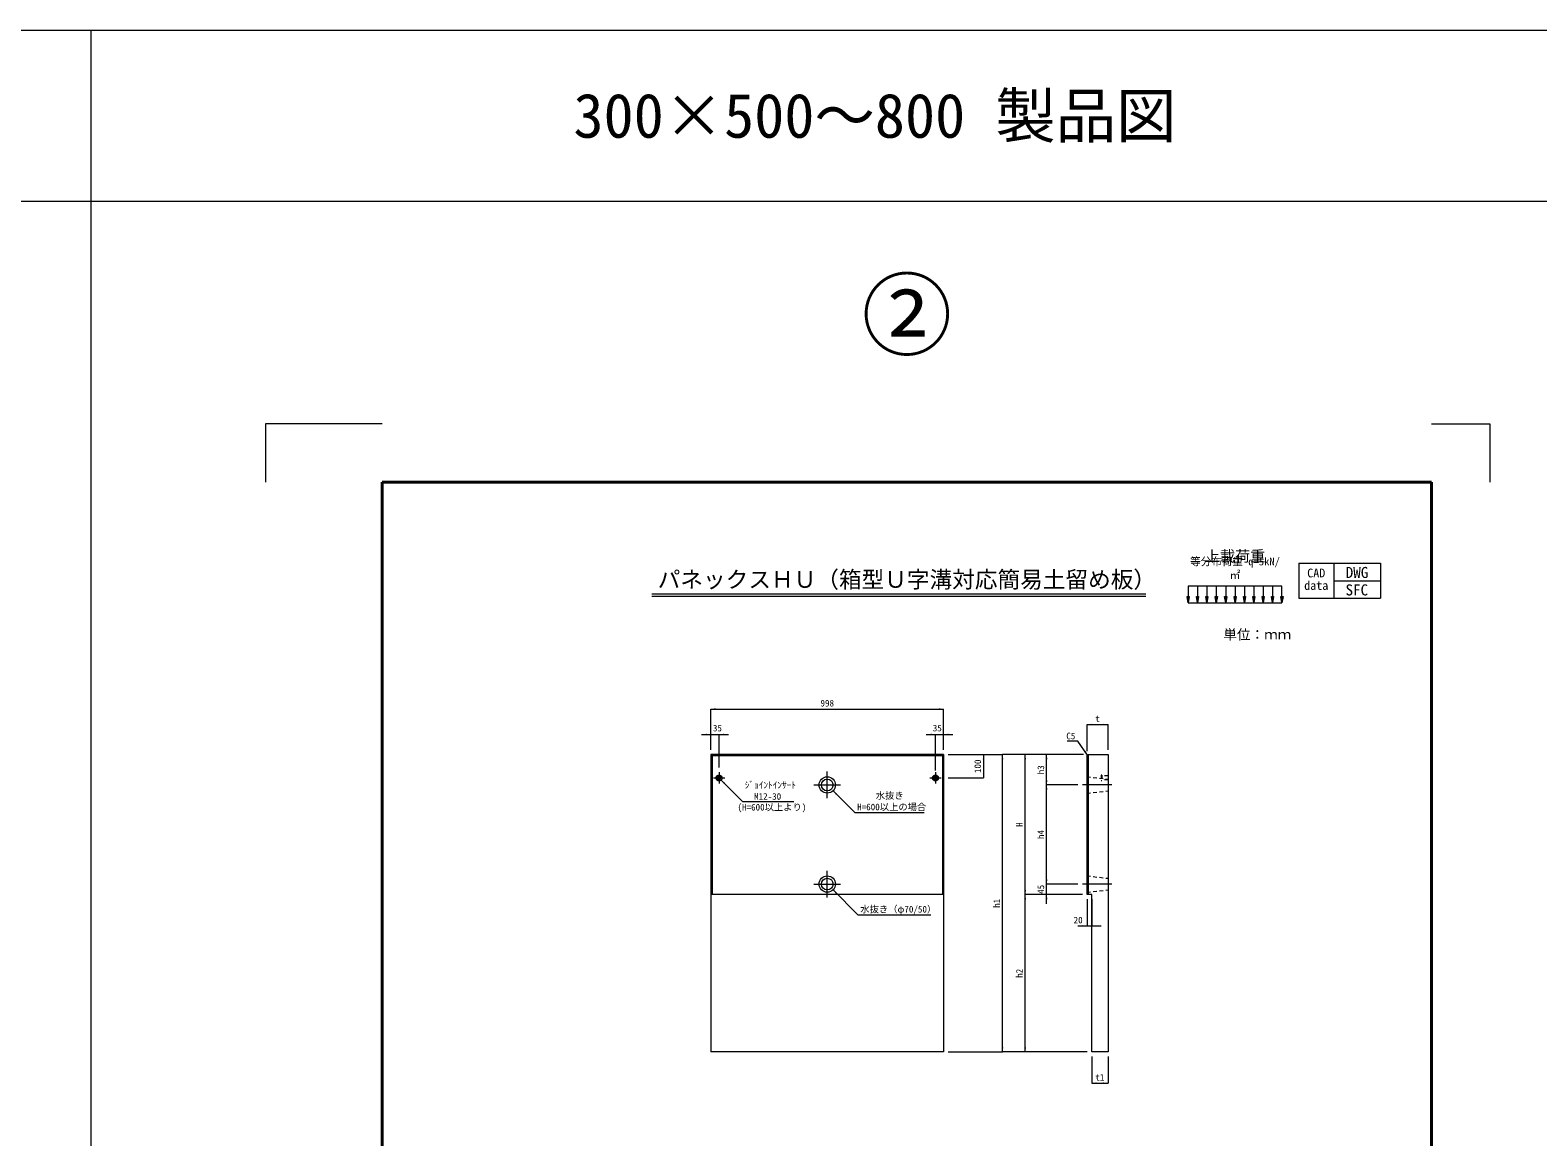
# Model space of a CAD drawing. Units: millimetres at full size. Extents: x -1501 to 45572, y 2928 to 12418.
# Drawn here: x 4964 to 11428, y 7673 to 12418 of the extents above; entities that cross this region are included whole.
import ezdxf
from ezdxf.enums import TextEntityAlignment as Align

# ---------------------------------------------------------------- set-up
doc = ezdxf.new("R2010")
doc.units = ezdxf.units.MM
doc.header["$LTSCALE"] = 40
for name, pattern in [('DASHED', [7.5, 6, -1.5]), ('USER1', [14.2875, 9.525, -1.5875, 1.5875, -1.5875]), ('USER2', [0.675, 0.375, -0.3])]:
    doc.linetypes.add(name, pattern=pattern)
for name, color, linetype, lineweight in [('0_2', 7, 'Continuous', 9), ('_0-0_0', 3, 'Continuous', 20), ('Defpoints_3', 7, 'Continuous', 13), ('寸法線', 7, 'Continuous', 9), ('引出線', 4, 'Continuous', 9), ('本体', 2, 'Continuous', 20), ('枠', 5, 'Continuous', 5), ('ｲﾝｻｰﾄ', 3, 'USER2', 9), ('ﾊｯﾁﾝｸﾞ', 7, 'Continuous', 5)]:
    doc.layers.add(name, color=color, linetype=linetype, lineweight=lineweight)
doc.layers.add('補助線', color=1, linetype='Continuous')
doc.layers.add('集水桝', color=7, linetype='Continuous')
doc.styles.add('ＭＳ ゴシック', font='')
doc.styles.get('ＭＳ ゴシック').set_extended_font_data('MS Gothic')

# ---------------------------------------------------------------- blocks, each defined once
blk = doc.blocks.new('filled_arrow')
at = {"color": 0, "linetype": 'Continuous', "lineweight": -2}
blk.add_solid([(7.5, 1.25), (0, 0), (7.5, -1.25)], dxfattribs=at)

msp = doc.modelspace()

# ---------------------------------------------------------------- hatches: boundary and pattern name
at = {"layer": '寸法線'}
for points in [[(9924.31, 9989.97), (9933.31, 9989.97), (9928.81, 9962.97)], [(9964.54, 9989.97), (9973.54, 9989.97), (9969.04, 9962.97)], [(10004.77, 9989.97), (10013.77, 9989.97), (10009.27, 9962.97)], [(10045, 9989.97), (10054, 9989.97), (10049.5, 9962.97)], [(10085.24, 9989.97), (10094.24, 9989.97), (10089.74, 9962.97)], [(10125.47, 9989.97), (10134.47, 9989.97), (10129.97, 9962.97)], [(10165.7, 9989.97), (10174.7, 9989.97), (10170.2, 9962.97)], [(10205.93, 9989.97), (10214.93, 9989.97), (10210.43, 9962.97)], [(10246.16, 9989.97), (10255.16, 9989.97), (10250.66, 9962.97)], [(10286.39, 9989.97), (10295.39, 9989.97), (10290.89, 9962.97)], [(10326.62, 9989.97), (10335.62, 9989.97), (10331.12, 9962.97)]]:
    msp.add_hatch(color=256, dxfattribs=at).paths.add_polyline_path(points)

# ---------------------------------------------------------------- linework, layer by layer
at = {"layer": '0_2', "color": 1, "lineweight": 20}
for p, q in [((-1501.15, 12418.34), (45572.03, 12418.34)), ((5223.59, 12418.34), (5223.59, 2927.61)), ((-1501.15, 11685.52), (45572.03, 11685.52))]:
    msp.add_line(p, q, dxfattribs=at)
at = {"layer": '0_2', "lineweight": 20}
for p, q in [((10403.07, 10132.13), (10403.07, 9982.13)), ((10403.07, 10132.13), (10753.07, 10132.13)), ((10553.07, 10132.13), (10553.07, 9982.13)), ((10753.07, 10132.13), (10753.07, 9982.13)), ((10553.07, 10057.13), (10753.07, 10057.13)), ((9928.81, 9962.97), (10331.12, 9962.97)), ((10403.07, 9982.13), (10753.07, 9982.13))]:
    msp.add_line(p, q, dxfattribs=at)
at = {"layer": '0_2'}
for p, q in [((10331.12, 10033.95), (9928.81, 10033.95)), ((9928.81, 10033.95), (9928.81, 9962.97)), ((9969.04, 10033.95), (9969.04, 9962.97)), ((10009.27, 10033.95), (10009.27, 9962.97)), ((10049.5, 10033.95), (10049.5, 9962.97)), ((10089.74, 10033.95), (10089.74, 9962.97)), ((10129.97, 10033.95), (10129.97, 9962.97)), ((10170.2, 10033.95), (10170.2, 9962.97)), ((10210.43, 10033.95), (10210.43, 9962.97)), ((10250.66, 10033.95), (10250.66, 9962.97)), ((10290.89, 10033.95), (10290.89, 9962.97)), ((10331.12, 9962.97), (10331.12, 10033.95))]:
    msp.add_line(p, q, dxfattribs=at)
at = {"layer": '_0-0_0'}
for p, q in [((7629.38, 10001.52), (9747.2, 10001.52)), ((7629.38, 9990.7), (9747.2, 9990.7))]:
    msp.add_line(p, q, dxfattribs=at)
at = {"layer": 'Defpoints_3'}
for p, q in [((5972.69, 10730.77), (5972.69, 10480.77)), ((6472.69, 10730.77), (5972.69, 10730.77)), ((10972.69, 10730.77), (11222.69, 10730.77)), ((11222.69, 10730.77), (11222.69, 10480.77))]:
    msp.add_line(p, q, dxfattribs=at)
at = {"layer": '寸法線'}
for p, q in [((7882.29, 9507.39), (8880.29, 9507.39)), ((7882.29, 9331.8), (7882.29, 9507.39)), ((8880.29, 9331.8), (8880.29, 9507.39)), ((9495.29, 9440.9), (9585.29, 9440.9)), ((9495.29, 9326.8), (9495.29, 9440.9)), ((9585.29, 9331.8), (9585.29, 9440.9)), ((7842.29, 9398.25), (7957.29, 9398.25)), ((7882.29, 9331.8), (7882.29, 9398.25)), ((7917.29, 9256.18), (7917.29, 9398.25)), ((8805.29, 9398.25), (8920.29, 9398.25)), ((8845.29, 9244.3), (8845.29, 9398.25)), ((8880.29, 9331.8), (8880.29, 9398.25)), ((8900.29, 9311.8), (9133.07, 9311.8)), ((8900.29, 9311.8), (9051.38, 9311.8)), ((9051.38, 9311.8), (9051.38, 9211.8)), ((9133.07, 8036.8), (9133.07, 9311.8)), ((9133.07, 8036.8), (9133.07, 9311.8)), ((9480.29, 9311.8), (9133.07, 9311.8)), ((9230.37, 8711.8), (9230.37, 9311.8)), ((9480.29, 9311.8), (9230.37, 9311.8)), ((9322.04, 9181.8), (9322.04, 9311.8)), ((9480.29, 9311.8), (9322.04, 9311.8)), ((8900.29, 9211.8), (9051.38, 9211.8)), ((9322.04, 8756.8), (9322.04, 9181.8)), ((9455.92, 9181.8), (9322.04, 9181.8)), ((9455.92, 9181.8), (9322.04, 9181.8)), ((9322.04, 8671.8), (9322.04, 8796.8)), ((9455.29, 8756.8), (9322.04, 8756.8)), ((9455.29, 8756.8), (9322.04, 8756.8)), ((9230.37, 8036.8), (9230.37, 8711.8)), ((9475.29, 8711.8), (9230.37, 8711.8)), ((9475.29, 8711.8), (9230.37, 8711.8)), ((9475.29, 8711.8), (9322.04, 8711.8)), ((9495.29, 8691.8), (9495.29, 8577.42)), ((9515.29, 8691.8), (9515.29, 8577.42)), ((9455.29, 8577.42), (9555.29, 8577.42)), ((8900.29, 8036.8), (9133.07, 8036.8)), ((9495.29, 8036.8), (9133.07, 8036.8)), ((9495.29, 8036.8), (9230.37, 8036.8)), ((9515.29, 8016.8), (9515.29, 7903.19)), ((9585.29, 8016.8), (9585.29, 7903.19)), ((9515.29, 7903.19), (9585.29, 7903.19))]:
    msp.add_line(p, q, dxfattribs=at)
at = {"layer": '寸法線', "linetype": 'USER1'}
for p, q in [((7892.92, 9211.8), (7941.67, 9211.8)), ((7917.29, 9236.18), (7917.29, 9187.43)), ((8324.06, 9181.8), (8438.52, 9181.8)), ((8381.29, 9124.57), (8381.29, 9239.03)), ((8820.92, 9211.8), (8869.66, 9211.8)), ((8845.29, 9236.18), (8845.29, 9187.43)), ((9601.09, 9181.8), (9475.92, 9181.8)), ((8381.29, 8699.57), (8381.29, 8814.03)), ((8324.06, 8756.8), (8438.52, 8756.8)), ((9601.09, 8756.8), (9475.92, 8756.8))]:
    msp.add_line(p, q, dxfattribs=at)
at = {"layer": '寸法線'}
for points in [[(9924.31, 9989.97), (9933.31, 9989.97), (9928.81, 9962.97)], [(9964.54, 9989.97), (9973.54, 9989.97), (9969.04, 9962.97)], [(10004.77, 9989.97), (10013.77, 9989.97), (10009.27, 9962.97)], [(10045, 9989.97), (10054, 9989.97), (10049.5, 9962.97)], [(10085.24, 9989.97), (10094.24, 9989.97), (10089.74, 9962.97)], [(10125.47, 9989.97), (10134.47, 9989.97), (10129.97, 9962.97)], [(10165.7, 9989.97), (10174.7, 9989.97), (10170.2, 9962.97)], [(10205.93, 9989.97), (10214.93, 9989.97), (10210.43, 9962.97)], [(10246.16, 9989.97), (10255.16, 9989.97), (10250.66, 9962.97)], [(10286.39, 9989.97), (10295.39, 9989.97), (10290.89, 9962.97)], [(10326.62, 9989.97), (10335.62, 9989.97), (10331.12, 9962.97)]]:
    msp.add_lwpolyline(points, close=True, dxfattribs=at)
at = {"layer": '引出線'}
for points in [[(9497.79, 9309.3), (9455.08, 9370.01), (9409.9, 9370.01)], [(7926.13, 9202.96), (8017.69, 9111.41), (8238.6, 9111.41)], [(8406.04, 9157.05), (8499.59, 9063.5), (8797.56, 9063.5)], [(8406.04, 8732.05), (8513.06, 8625.03), (8825.95, 8625.03)]]:
    msp.add_lwpolyline(points, dxfattribs=at)
at = {"layer": '本体'}
for p, q in [((7882.29, 9311.8), (7882.29, 8036.8)), ((8880.29, 9311.8), (7882.29, 9311.8)), ((8880.29, 9311.8), (8880.29, 8036.8)), ((8880.29, 8036.8), (7882.29, 8036.8)), ((8880.29, 8036.8), (7882.29, 8036.8))]:
    msp.add_line(p, q, dxfattribs=at)
at = {"layer": '本体', "color": 4, "lineweight": 5}
for p, q in [((7882.29, 9311.8), (7887.29, 9306.8)), ((8875.29, 9306.8), (8880.29, 9311.8)), ((9500.29, 9311.8), (9500.29, 8711.8)), ((8875.29, 9306.8), (7887.29, 9306.8)), ((7887.29, 9306.8), (7887.29, 8711.8)), ((8875.29, 9306.8), (8875.29, 8711.8))]:
    msp.add_line(p, q, dxfattribs=at)
at = {"layer": '本体', "linetype": 'USER2', "lineweight": 9}
for p, q in [((9495.29, 9216.8), (9585.29, 9206.8)), ((9495.29, 9146.8), (9585.29, 9156.8)), ((9495.29, 8791.8), (9585.29, 8781.8)), ((9495.29, 8721.8), (9585.29, 8731.8))]:
    msp.add_line(p, q, dxfattribs=at)
at = {"layer": '本体', "lineweight": 9}
msp.add_line((8880.29, 8711.8), (7882.29, 8711.8), dxfattribs=at)
at = {"layer": '本体'}
msp.add_lwpolyline([(9495.29, 9306.8), (9500.29, 9311.8), (9585.29, 9311.8), (9585.29, 8036.8), (9515.29, 8036.8), (9515.29, 8711.8), (9495.29, 8711.8)], close=True, dxfattribs=at)
at = {"layer": '本体', "lineweight": 9}
for centre, radius in [((8381.29, 9181.8), 35), ((8381.29, 9181.8), 25), ((8381.29, 8756.8), 35), ((8381.29, 8756.8), 25)]:
    msp.add_circle(centre, radius, dxfattribs=at)
at = {"layer": '枠', "lineweight": 40}
for p, q in [((6472.69, 10480.77), (6472.69, 3555.77)), ((6472.69, 10480.77), (10972.69, 10480.77)), ((10972.69, 10480.77), (10972.69, 3555.77))]:
    msp.add_line(p, q, dxfattribs=at)
at = {"layer": 'ｲﾝｻｰﾄ'}
for p, q in [((9555.29, 9224.3), (9555.29, 9199.3)), ((9558.29, 9224.3), (9555.29, 9224.3)), ((9558.29, 9199.3), (9555.29, 9199.3)), ((9558.29, 9224.3), (9558.29, 9199.3)), ((9585.29, 9220.3), (9558.29, 9220.3)), ((9585.29, 9203.3), (9558.29, 9203.3)), ((9585.29, 9220.3), (9585.29, 9203.3))]:
    msp.add_line(p, q, dxfattribs=at)
at = {"layer": 'ｲﾝｻｰﾄ', "linetype": 'DASHED'}
for centre in [(7917.29, 9211.8), (8845.29, 9211.8)]:
    msp.add_circle(centre, 12.5, dxfattribs=at)
at = {"layer": 'ｲﾝｻｰﾄ', "linetype": 'Continuous'}
for centre in [(7917.29, 9211.8), (8845.29, 9211.8)]:
    msp.add_circle(centre, 7.5, dxfattribs=at)

# ---------------------------------------------------------------- block references
at = {"layer": '寸法線', "xscale": 2.67, "yscale": 2.67}
for p in [(7882.29, 9507.39), (9495.29, 9440.9), (7917.29, 9398.25), (8880.29, 9398.25), (9515.29, 8577.42), (9515.29, 7903.19)]:
    msp.add_blockref('filled_arrow', p, dxfattribs=at)
for p, rotation in [((8880.29, 9507.39), 180), ((9585.29, 9440.9), 180), ((7882.29, 9398.25), 180), ((8845.29, 9398.25), 180), ((9051.38, 9311.8), 270), ((9133.07, 9311.8), 270), ((9133.07, 9311.8), 270), ((9230.37, 9311.8), 270), ((9322.04, 9311.8), 270), ((9051.38, 9211.8), 90), ((9322.04, 9181.8), 90), ((9322.04, 9181.8), 270), ((9230.37, 8711.8), 90), ((9322.04, 8756.8), 90), ((9322.04, 8756.8), 90), ((9230.37, 8711.8), 270), ((9322.04, 8711.8), 270), ((9495.29, 8577.42), 180), ((9133.07, 8036.8), 90), ((9133.07, 8036.8), 90), ((9230.37, 8036.8), 90), ((9585.29, 7903.19), 180)]:
    msp.add_blockref('filled_arrow', p, dxfattribs=dict(at, rotation=rotation))
at = {"layer": '引出線', "xscale": 2.67, "yscale": 2.67}
for p, rotation in [((9497.79, 9309.3), 125.1), ((7926.13, 9202.96), 315), ((8406.04, 9157.05), 315), ((8406.04, 8732.05), 315)]:
    msp.add_blockref('filled_arrow', p, dxfattribs=dict(at, rotation=rotation))

# ---------------------------------------------------------------- texts
at = {"layer": '0_2', "style": 'ＭＳ ゴシック'}
for s, p in [('等分布荷重 q=5kN/', (9937.33, 10156.67)), ('㎡', (10107.3, 10098.34))]:
    msp.add_text(s, height=33.23, dxfattribs=at).set_placement(p, align=Align.TOP_LEFT)
at = {"layer": '_0-0_0', "color": 7, "style": 'ＭＳ ゴシック'}
msp.add_text('パネックスＨＵ（箱型Ｕ字溝対応簡易土留め板）', height=71.21, dxfattribs=at).set_placement((8722.69, 10062.82), align=Align.MIDDLE_CENTER)
at = {"layer": '寸法線', "style": 'ＭＳ ゴシック'}
for s, height, p in [('300×500～800 製品図', 189.9, (8585.96, 12051.93)), ('998', 28.48, (8381.29, 9532.39)), ('35', 28.48, (7910.52, 9425.75)), ('35', 28.48, (8853.09, 9425.75)), ('t', 28.48, (9540.29, 9465.9)), ('20', 28.48, (9457.06, 8602.42)), ('t1', 28.48, (9550.29, 7928.19))]:
    msp.add_text(s, height=height, dxfattribs=at).set_placement(p, align=Align.MIDDLE_CENTER)
msp.add_text('単位：ｍｍ', height=42.72, dxfattribs=at).set_placement((10079.76, 9792.75), align=Align.BOTTOM_LEFT)
for s, p in [('100', (9026.38, 9261.8)), ('h3', (9297.04, 9246.8)), ('H', (9205.37, 9011.8)), ('h4', (9297.04, 8969.3)), ('45', (9297.04, 8734.3)), ('h1', (9108.07, 8674.3)), ('h1', (9108.07, 8674.3)), ('h2', (9205.37, 8374.3))]:
    msp.add_text(s, height=28.48, rotation=90, dxfattribs=at).set_placement(p, align=Align.MIDDLE_CENTER)
at = {"layer": '引出線', "style": 'ＭＳ ゴシック'}
msp.add_text('C5', height=28.48, dxfattribs=at).set_placement((9445.08, 9406.01), align=Align.TOP_RIGHT)
for s, p in [('ｼﾞｮｲﾝﾄｲﾝｻｰﾄ', (8027.69, 9158.56)), ('\u3000M12-30', (8027.69, 9109.81)), ('\u3000\u3000水抜き', (8509.59, 9113.39)), ('(H=600以上より)', (7996.59, 9063.56)), ('H=600以上の場合', (8509.59, 9064.64))]:
    msp.add_text(s, height=28.48, dxfattribs=at).set_placement(p, align=Align.BOTTOM_LEFT)
msp.add_text('水抜き（φ70/50）', height=28.48, dxfattribs=at).set_placement((8523.06, 8663.17), align=Align.TOP_LEFT)
at = {"layer": '補助線', "style": 'ＭＳ ゴシック'}
msp.add_text('②', height=284.8, dxfattribs=at).set_placement((8722.69, 10969.2), align=Align.BOTTOM_CENTER)
at = {"layer": '集水桝', "style": 'ＭＳ ゴシック'}
for s, p in [('DWG', (10604.35, 10054.98)), ('SFC', (10603.49, 9980.27))]:
    msp.add_text(s, height=47.47, dxfattribs=at).set_placement(p, align=Align.BOTTOM_LEFT)
at = {"layer": 'ﾊｯﾁﾝｸﾞ', "style": 'ＭＳ ゴシック'}
msp.add_text('上載荷重', height=47.47, dxfattribs=at).set_placement((10129.97, 10163.1), align=Align.MIDDLE_CENTER)
for s, p in [('CAD', (10439.22, 10109.7)), ('data', (10426.27, 10056.37))]:
    msp.add_text(s, height=37.98, dxfattribs=at).set_placement(p, align=Align.TOP_LEFT)

doc.saveas('drawing.dxf')
